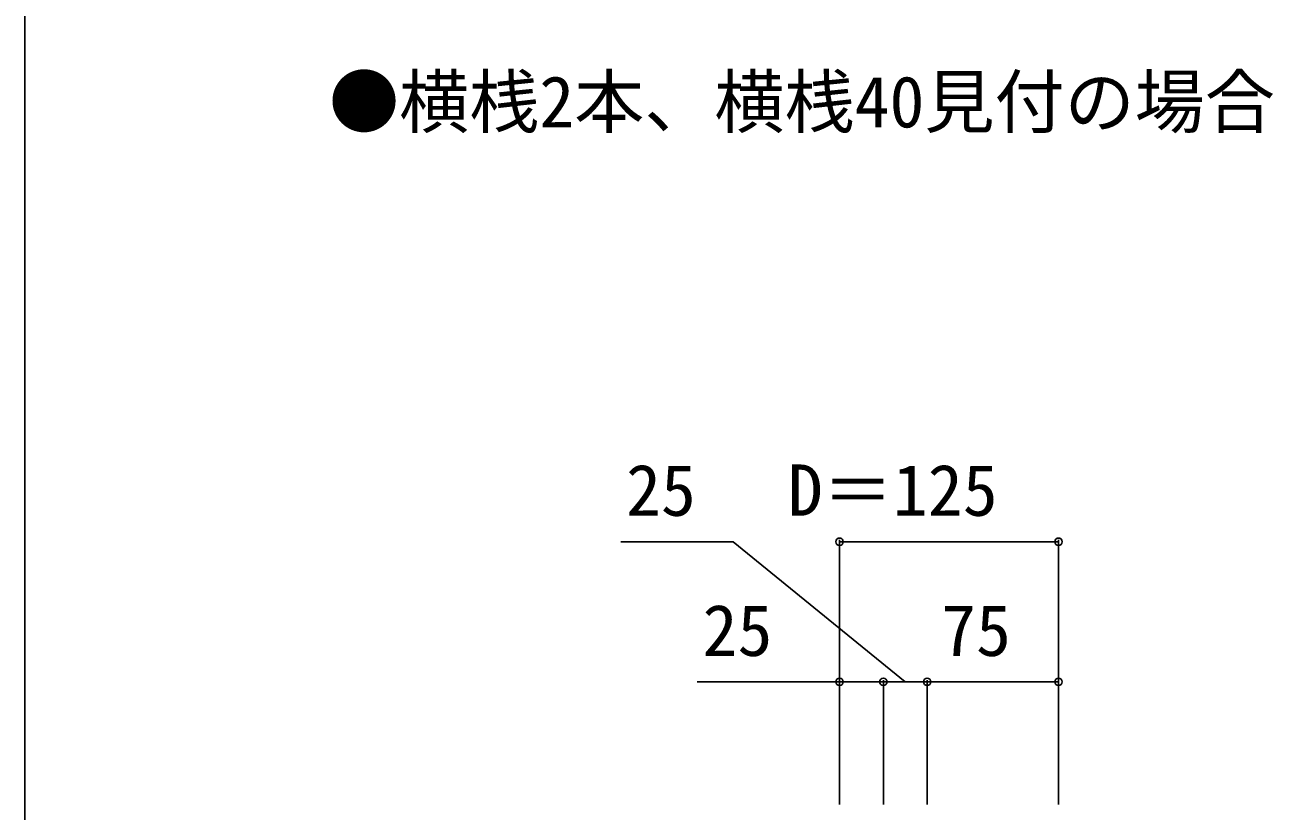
# Model space of a CAD drawing. Units: millimetres, scale not verified. Extents: x -1750 to 1750, y -2608 to 2592.
# Drawn here: x -1750 to -1038, y -500 to -51 of the extents above; entities that cross this region are included whole.
import ezdxf
from ezdxf.enums import TextEntityAlignment as Align

# ---------------------------------------------------------------- set-up
doc = ezdxf.new("R2010")
doc.units = ezdxf.units.MM
doc.header["$LTSCALE"] = 14
for name, color, linetype in [('0-2_USER1', 3, 'Continuous'), ('0-6_YKK_D', 6, 'Continuous'), ('0-7_YKK_ZWAK', 7, 'Continuous')]:
    doc.layers.add(name, color=color, linetype=linetype)
doc.styles.add('ＭＳ ゴシック', font='')
doc.styles.get('ＭＳ ゴシック').set_extended_font_data('MS Gothic')

msp = doc.modelspace()

# ---------------------------------------------------------------- linework, layer by layer
at = {"layer": '0-6_YKK_D'}
for p, q in [((-1285, -496.5), (-1285, -345.5)), ((-1160, -346.5), (-1285, -346.5)), ((-1160, -496.5), (-1160, -345.5)), ((-1285, -496.5), (-1285, -425.5)), ((-1260, -496.5), (-1260, -425.5)), ((-1260, -496.5), (-1260, -425.5)), ((-1260, -426.5), (-1235, -426.5)), ((-1235, -496.5), (-1235, -425.5)), ((-1235, -496.5), (-1235, -425.5)), ((-1235, -426.5), (-1160, -426.5)), ((-1160, -496.5), (-1160, -425.5))]:
    msp.add_line(p, q, dxfattribs=at)
for points in [[(-1247.5, -426.5), (-1345.68, -346.5), (-1409.95, -346.5)], [(-1260, -426.5), (-1285, -426.5), (-1366.27, -426.5)]]:
    msp.add_lwpolyline(points, dxfattribs=at)
for centre in [(-1285, -346.5), (-1160, -346.5), (-1285, -426.5), (-1260, -426.5), (-1260, -426.5), (-1235, -426.5), (-1235, -426.5), (-1160, -426.5)]:
    msp.add_circle(centre, 2.12, dxfattribs=at)
at = {"layer": '0-7_YKK_ZWAK'}
msp.add_line((-1750, 2491.5), (-1750, -2608.5), dxfattribs=at)

# ---------------------------------------------------------------- texts
at = {"layer": '0-2_USER1', "style": 'ＭＳ ゴシック'}
msp.add_text('●横桟2本、横桟40見付の場合\u3000', height=29.33, dxfattribs=at).set_placement((-1576.45, -118.77), align=Align.BOTTOM_LEFT)
at = {"layer": '0-6_YKK_D', "style": 'ＭＳ ゴシック'}
for s, p in [('25', (-1406.91, -340.5)), ('D＝125', (-1314.54, -340.5)), ('25', (-1363.23, -420.5)), ('75', (-1227.04, -420.5))]:
    msp.add_text(s, height=29.33, dxfattribs=at).set_placement(p, align=Align.BOTTOM_LEFT)

doc.saveas('drawing.dxf')
